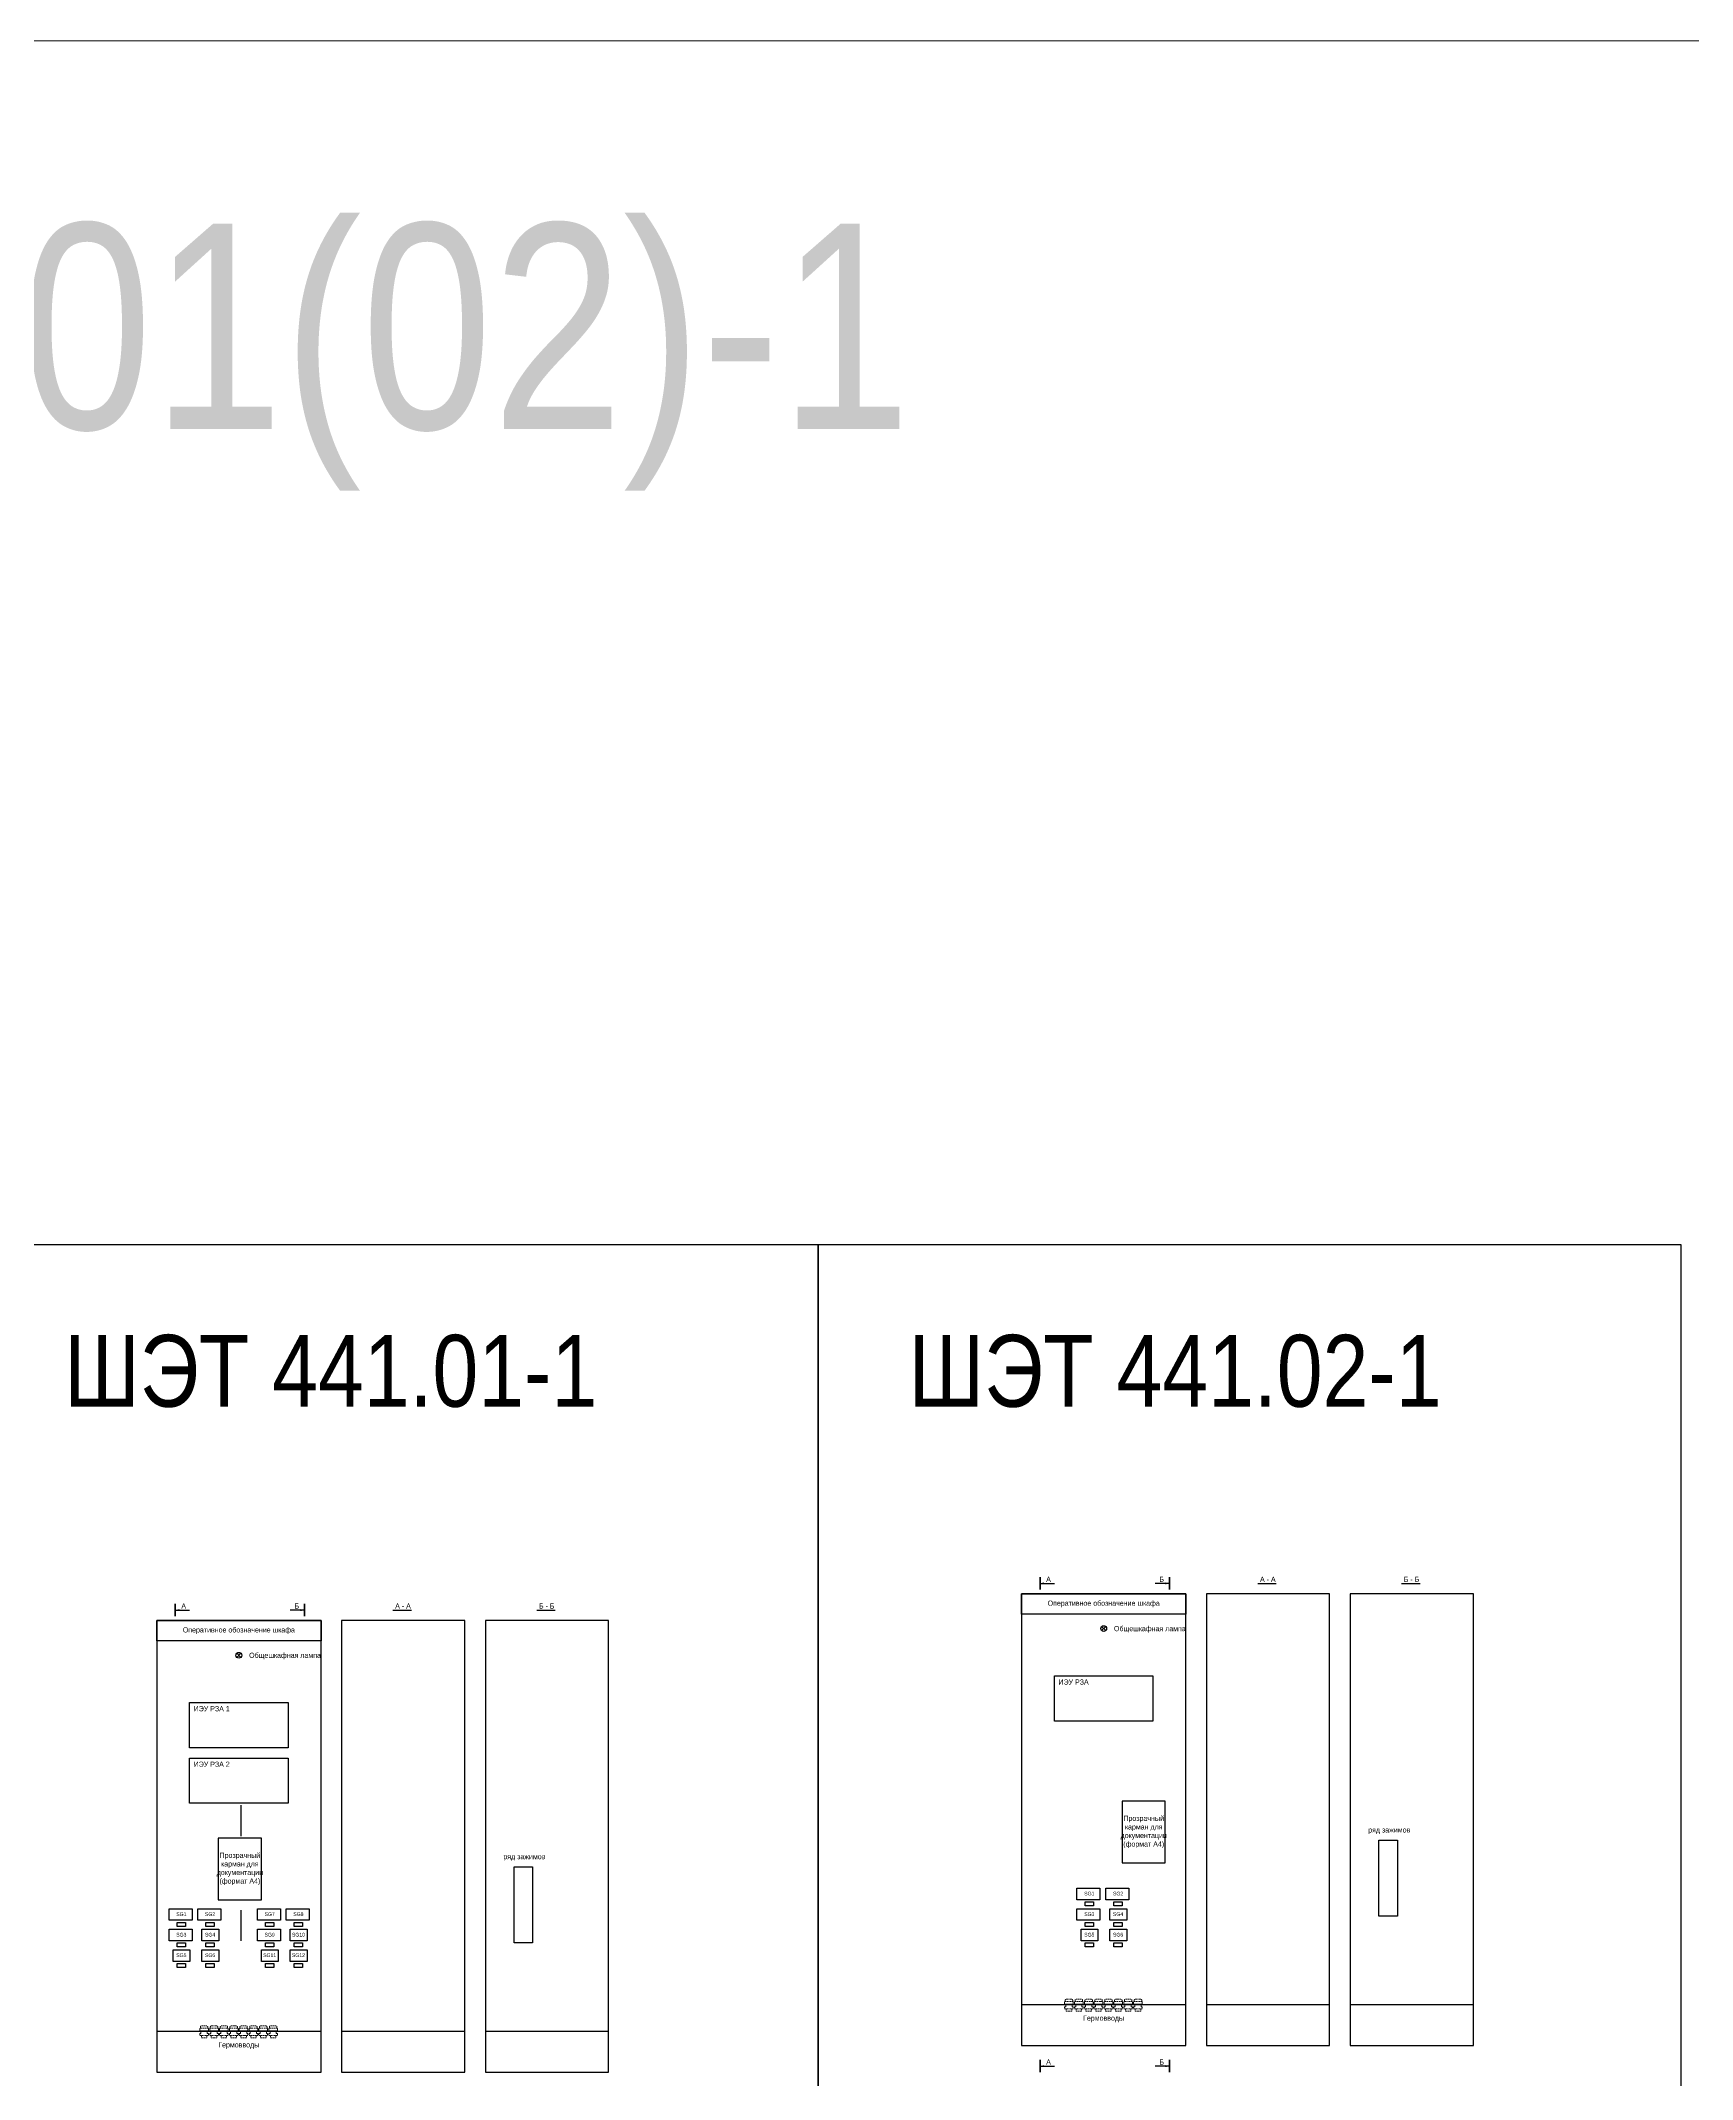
# Model space of a CAD drawing. Header units: millimetres. Extents: x 39198 to 51235, y 3901 to 12197.
# Drawn here: x 45217 to 46020, y 6000 to 6992 of the extents above; entities that cross this region are included whole.
import ezdxf
from ezdxf.enums import TextEntityAlignment as Align

# ---------------------------------------------------------------- set-up
doc = ezdxf.new("R2010")
doc.units = ezdxf.units.MM
doc.linetypes.add('HIDDEN', pattern=[9.525, 6.35, -3.175])
doc.linetypes.add('штриховая2', pattern=[9.525, 6.35, -3.175])
for name, color, linetype, lineweight in [('Основная', 7, 'Continuous', 30), ('Толстая', 7, 'Continuous', 53), ('Тонкая', 7, 'Continuous', 5)]:
    doc.layers.add(name, color=color, linetype=linetype, lineweight=lineweight)
doc.styles.add('Narrow', font='ARIALN.TTF')

msp = doc.modelspace()

# ---------------------------------------------------------------- linework, layer by layer
at = {"linetype": 'HIDDEN', "ltscale": 100}
for p, q in [((45314, 6133), (45314, 6118)), ((45314, 6082), (45314, 6067))]:
    msp.add_line(p, q, dxfattribs=at)
at = {"linetype": 'штриховая2', "lineweight": 13, "ltscale": 0.1}
for p, q in [((45714.99, 6037.25), (45714.99, 6036)), ((45714.99, 6036), (45714.99, 6037.25)), ((45714.99, 6034.94), (45714.99, 6033.89)), ((45714.99, 6034.94), (45715.56, 6034.94)), ((45714.99, 6033.89), (45717.1, 6033.89)), ((45715.28, 6037.92), (45715.28, 6037.44)), ((45715.28, 6037.44), (45717.1, 6037.44)), ((45715.56, 6034.94), (45715.56, 6036)), ((45715.76, 6033.89), (45715.76, 6032.83)), ((45715.85, 6038.59), (45717.1, 6038.59)), ((45718.35, 6038.59), (45717.1, 6038.59)), ((45718.92, 6037.44), (45717.1, 6037.44)), ((45719.21, 6033.89), (45717.1, 6033.89)), ((45718.44, 6033.89), (45718.44, 6032.83)), ((45718.64, 6034.94), (45718.64, 6036)), ((45719.21, 6034.94), (45718.64, 6034.94)), ((45718.92, 6037.92), (45718.92, 6037.44)), ((45719.21, 6037.25), (45719.21, 6036)), ((45719.21, 6036), (45719.21, 6037.25)), ((45719.21, 6034.94), (45719.21, 6033.89)), ((45719.79, 6034.94), (45719.79, 6033.89)), ((45719.79, 6034.94), (45720.36, 6034.94)), ((45719.79, 6033.89), (45721.9, 6033.89)), ((45720.08, 6037.92), (45720.08, 6037.44)), ((45720.08, 6037.44), (45721.9, 6037.44)), ((45720.36, 6034.94), (45720.36, 6036)), ((45720.56, 6033.89), (45720.56, 6032.83)), ((45720.65, 6038.59), (45721.9, 6038.59)), ((45723.15, 6038.59), (45721.9, 6038.59)), ((45723.72, 6037.44), (45721.9, 6037.44)), ((45724.01, 6033.89), (45721.9, 6033.89)), ((45723.24, 6033.89), (45723.24, 6032.83)), ((45723.44, 6034.94), (45723.44, 6036)), ((45724.01, 6034.94), (45723.44, 6034.94)), ((45723.72, 6037.92), (45723.72, 6037.44)), ((45724.01, 6037.25), (45724.01, 6036)), ((45724.01, 6036), (45724.01, 6037.25)), ((45724.01, 6034.94), (45724.01, 6033.89)), ((45724.59, 6037.25), (45724.59, 6036)), ((45724.59, 6036), (45724.59, 6037.25)), ((45724.59, 6034.94), (45724.59, 6033.89)), ((45724.59, 6034.94), (45725.16, 6034.94)), ((45724.59, 6033.89), (45726.7, 6033.89)), ((45724.88, 6037.92), (45724.88, 6037.44)), ((45724.88, 6037.44), (45726.7, 6037.44)), ((45725.16, 6034.94), (45725.16, 6036)), ((45725.36, 6033.89), (45725.36, 6032.83)), ((45725.45, 6038.59), (45726.7, 6038.59)), ((45727.95, 6038.59), (45726.7, 6038.59)), ((45728.52, 6037.44), (45726.7, 6037.44)), ((45728.81, 6033.89), (45726.7, 6033.89)), ((45728.04, 6033.89), (45728.04, 6032.83)), ((45728.24, 6034.94), (45728.24, 6036)), ((45728.81, 6034.94), (45728.24, 6034.94)), ((45728.52, 6037.92), (45728.52, 6037.44)), ((45728.81, 6037.25), (45728.81, 6036)), ((45728.81, 6036), (45728.81, 6037.25)), ((45728.81, 6034.94), (45728.81, 6033.89)), ((45729.39, 6037.25), (45729.39, 6036)), ((45729.39, 6036), (45729.39, 6037.25)), ((45729.39, 6034.94), (45729.39, 6033.89)), ((45729.39, 6034.94), (45729.96, 6034.94)), ((45729.39, 6033.89), (45731.5, 6033.89)), ((45729.68, 6037.92), (45729.68, 6037.44)), ((45729.68, 6037.44), (45731.5, 6037.44)), ((45729.96, 6034.94), (45729.96, 6036)), ((45730.16, 6033.89), (45730.16, 6032.83)), ((45730.25, 6038.59), (45731.5, 6038.59)), ((45732.75, 6038.59), (45731.5, 6038.59)), ((45733.32, 6037.44), (45731.5, 6037.44)), ((45733.61, 6033.89), (45731.5, 6033.89)), ((45732.84, 6033.89), (45732.84, 6032.83)), ((45733.04, 6034.94), (45733.04, 6036)), ((45733.61, 6034.94), (45733.04, 6034.94)), ((45733.32, 6037.92), (45733.32, 6037.44)), ((45733.61, 6037.25), (45733.61, 6036)), ((45733.61, 6036), (45733.61, 6037.25)), ((45733.61, 6034.94), (45733.61, 6033.89)), ((45734.19, 6037.25), (45734.19, 6036)), ((45734.19, 6036), (45734.19, 6037.25)), ((45734.19, 6037.25), (45734.19, 6036)), ((45734.19, 6036), (45734.19, 6037.25)), ((45734.19, 6034.94), (45734.19, 6033.89)), ((45734.19, 6034.94), (45734.76, 6034.94)), ((45734.19, 6034.94), (45734.19, 6033.89)), ((45734.19, 6033.89), (45736.3, 6033.89)), ((45734.48, 6037.92), (45734.48, 6037.44)), ((45734.48, 6037.44), (45736.3, 6037.44)), ((45734.76, 6034.94), (45734.76, 6036)), ((45734.96, 6033.89), (45734.96, 6032.83)), ((45735.05, 6038.59), (45736.3, 6038.59)), ((45737.55, 6038.59), (45736.3, 6038.59)), ((45738.12, 6037.44), (45736.3, 6037.44)), ((45738.41, 6033.89), (45736.3, 6033.89)), ((45737.64, 6033.89), (45737.64, 6032.83)), ((45737.84, 6034.94), (45737.84, 6036)), ((45738.41, 6034.94), (45737.84, 6034.94)), ((45738.12, 6037.92), (45738.12, 6037.44)), ((45738.41, 6037.25), (45738.41, 6036)), ((45738.41, 6036), (45738.41, 6037.25)), ((45738.41, 6034.94), (45738.41, 6033.89)), ((45738.99, 6037.25), (45738.99, 6036)), ((45738.99, 6036), (45738.99, 6037.25)), ((45738.99, 6034.94), (45738.99, 6033.89)), ((45738.99, 6034.94), (45739.56, 6034.94)), ((45738.99, 6033.89), (45741.1, 6033.89)), ((45739.28, 6037.92), (45739.28, 6037.44)), ((45739.28, 6037.44), (45741.1, 6037.44)), ((45739.56, 6034.94), (45739.56, 6036)), ((45739.76, 6033.89), (45739.76, 6032.83)), ((45739.85, 6038.59), (45741.1, 6038.59)), ((45742.35, 6038.59), (45741.1, 6038.59)), ((45742.92, 6037.44), (45741.1, 6037.44)), ((45743.21, 6033.89), (45741.1, 6033.89)), ((45742.44, 6033.89), (45742.44, 6032.83)), ((45742.64, 6034.94), (45742.64, 6036)), ((45743.21, 6034.94), (45742.64, 6034.94)), ((45742.92, 6037.92), (45742.92, 6037.44)), ((45743.21, 6037.25), (45743.21, 6036)), ((45743.21, 6036), (45743.21, 6037.25)), ((45743.21, 6034.94), (45743.21, 6033.89)), ((45743.79, 6037.25), (45743.79, 6036)), ((45743.79, 6036), (45743.79, 6037.25)), ((45743.79, 6034.94), (45743.79, 6033.89)), ((45743.79, 6034.94), (45744.36, 6034.94)), ((45743.79, 6033.89), (45745.9, 6033.89)), ((45744.08, 6037.92), (45744.08, 6037.44)), ((45744.08, 6037.44), (45745.9, 6037.44)), ((45744.36, 6034.94), (45744.36, 6036)), ((45744.56, 6033.89), (45744.56, 6032.83)), ((45744.65, 6038.59), (45745.9, 6038.59)), ((45747.15, 6038.59), (45745.9, 6038.59)), ((45747.72, 6037.44), (45745.9, 6037.44)), ((45748.01, 6033.89), (45745.9, 6033.89)), ((45747.24, 6033.89), (45747.24, 6032.83)), ((45747.44, 6034.94), (45747.44, 6036)), ((45748.01, 6034.94), (45747.44, 6034.94)), ((45747.72, 6037.92), (45747.72, 6037.44)), ((45748.01, 6037.25), (45748.01, 6036)), ((45748.01, 6036), (45748.01, 6037.25)), ((45748.01, 6034.94), (45748.01, 6033.89)), ((45748.59, 6037.25), (45748.59, 6036)), ((45748.59, 6036), (45748.59, 6037.25)), ((45748.59, 6034.94), (45748.59, 6033.89)), ((45748.59, 6034.94), (45749.16, 6034.94)), ((45748.59, 6033.89), (45750.7, 6033.89)), ((45748.88, 6037.92), (45748.88, 6037.44)), ((45748.88, 6037.44), (45750.7, 6037.44)), ((45749.16, 6034.94), (45749.16, 6036)), ((45749.36, 6033.89), (45749.36, 6032.83)), ((45749.45, 6038.59), (45750.7, 6038.59)), ((45751.95, 6038.59), (45750.7, 6038.59)), ((45752.52, 6037.44), (45750.7, 6037.44)), ((45752.81, 6033.89), (45750.7, 6033.89)), ((45752.04, 6033.89), (45752.04, 6032.83)), ((45752.24, 6034.94), (45752.24, 6036)), ((45752.81, 6034.94), (45752.24, 6034.94)), ((45752.52, 6037.92), (45752.52, 6037.44)), ((45752.81, 6037.25), (45752.81, 6036)), ((45752.81, 6036), (45752.81, 6037.25)), ((45752.81, 6034.94), (45752.81, 6033.89)), ((45293.99, 6024.25), (45293.99, 6023)), ((45293.99, 6023), (45293.99, 6024.25)), ((45294.28, 6024.92), (45294.28, 6024.44)), ((45294.28, 6024.44), (45296.1, 6024.44)), ((45294.85, 6025.59), (45296.1, 6025.59)), ((45297.35, 6025.59), (45296.1, 6025.59)), ((45297.92, 6024.44), (45296.1, 6024.44)), ((45297.92, 6024.92), (45297.92, 6024.44)), ((45298.21, 6024.25), (45298.21, 6023)), ((45298.21, 6023), (45298.21, 6024.25)), ((45299.08, 6024.92), (45299.08, 6024.44)), ((45299.08, 6024.44), (45300.9, 6024.44)), ((45299.65, 6025.59), (45300.9, 6025.59)), ((45302.15, 6025.59), (45300.9, 6025.59)), ((45302.72, 6024.44), (45300.9, 6024.44)), ((45302.72, 6024.92), (45302.72, 6024.44)), ((45303.01, 6024.25), (45303.01, 6023)), ((45303.01, 6023), (45303.01, 6024.25)), ((45303.59, 6024.25), (45303.59, 6023)), ((45303.59, 6023), (45303.59, 6024.25)), ((45303.88, 6024.92), (45303.88, 6024.44)), ((45303.88, 6024.44), (45305.7, 6024.44)), ((45304.45, 6025.59), (45305.7, 6025.59)), ((45306.95, 6025.59), (45305.7, 6025.59)), ((45307.52, 6024.44), (45305.7, 6024.44)), ((45307.52, 6024.92), (45307.52, 6024.44)), ((45307.81, 6024.25), (45307.81, 6023)), ((45307.81, 6023), (45307.81, 6024.25)), ((45308.39, 6024.25), (45308.39, 6023)), ((45308.39, 6023), (45308.39, 6024.25)), ((45308.68, 6024.92), (45308.68, 6024.44)), ((45308.68, 6024.44), (45310.5, 6024.44)), ((45309.25, 6025.59), (45310.5, 6025.59)), ((45311.75, 6025.59), (45310.5, 6025.59)), ((45312.32, 6024.44), (45310.5, 6024.44)), ((45312.32, 6024.92), (45312.32, 6024.44)), ((45312.61, 6024.25), (45312.61, 6023)), ((45312.61, 6023), (45312.61, 6024.25)), ((45313.19, 6024.25), (45313.19, 6023)), ((45313.19, 6023), (45313.19, 6024.25)), ((45313.19, 6024.25), (45313.19, 6023)), ((45313.19, 6023), (45313.19, 6024.25)), ((45313.48, 6024.92), (45313.48, 6024.44)), ((45313.48, 6024.44), (45315.3, 6024.44)), ((45314.05, 6025.59), (45315.3, 6025.59)), ((45316.55, 6025.59), (45315.3, 6025.59)), ((45317.12, 6024.44), (45315.3, 6024.44)), ((45317.12, 6024.92), (45317.12, 6024.44)), ((45317.41, 6024.25), (45317.41, 6023)), ((45317.41, 6023), (45317.41, 6024.25)), ((45317.99, 6024.25), (45317.99, 6023)), ((45317.99, 6023), (45317.99, 6024.25)), ((45318.28, 6024.92), (45318.28, 6024.44)), ((45318.28, 6024.44), (45320.1, 6024.44)), ((45318.85, 6025.59), (45320.1, 6025.59)), ((45321.35, 6025.59), (45320.1, 6025.59)), ((45321.92, 6024.44), (45320.1, 6024.44)), ((45321.92, 6024.92), (45321.92, 6024.44)), ((45322.21, 6024.25), (45322.21, 6023)), ((45322.21, 6023), (45322.21, 6024.25)), ((45322.79, 6024.25), (45322.79, 6023)), ((45322.79, 6023), (45322.79, 6024.25)), ((45323.08, 6024.92), (45323.08, 6024.44)), ((45323.08, 6024.44), (45324.9, 6024.44)), ((45323.65, 6025.59), (45324.9, 6025.59)), ((45326.15, 6025.59), (45324.9, 6025.59)), ((45326.72, 6024.44), (45324.9, 6024.44)), ((45326.72, 6024.92), (45326.72, 6024.44)), ((45327.01, 6024.25), (45327.01, 6023)), ((45327.01, 6023), (45327.01, 6024.25)), ((45327.59, 6024.25), (45327.59, 6023)), ((45327.59, 6023), (45327.59, 6024.25)), ((45327.88, 6024.92), (45327.88, 6024.44)), ((45327.88, 6024.44), (45329.7, 6024.44)), ((45328.45, 6025.59), (45329.7, 6025.59)), ((45330.95, 6025.59), (45329.7, 6025.59)), ((45331.52, 6024.44), (45329.7, 6024.44)), ((45331.52, 6024.92), (45331.52, 6024.44)), ((45331.81, 6024.25), (45331.81, 6023)), ((45331.81, 6023), (45331.81, 6024.25)), ((45715.76, 6032.83), (45717.1, 6032.83)), ((45718.44, 6032.83), (45717.1, 6032.83)), ((45720.56, 6032.83), (45721.9, 6032.83)), ((45723.24, 6032.83), (45721.9, 6032.83)), ((45725.36, 6032.83), (45726.7, 6032.83)), ((45728.04, 6032.83), (45726.7, 6032.83)), ((45730.16, 6032.83), (45731.5, 6032.83)), ((45732.84, 6032.83), (45731.5, 6032.83)), ((45734.96, 6032.83), (45736.3, 6032.83)), ((45737.64, 6032.83), (45736.3, 6032.83)), ((45739.76, 6032.83), (45741.1, 6032.83)), ((45742.44, 6032.83), (45741.1, 6032.83)), ((45744.56, 6032.83), (45745.9, 6032.83)), ((45747.24, 6032.83), (45745.9, 6032.83)), ((45749.36, 6032.83), (45750.7, 6032.83)), ((45752.04, 6032.83), (45750.7, 6032.83)), ((45293.99, 6021.94), (45293.99, 6020.89)), ((45293.99, 6021.94), (45294.56, 6021.94)), ((45293.99, 6020.89), (45296.1, 6020.89)), ((45294.56, 6021.94), (45294.56, 6023)), ((45294.76, 6020.89), (45294.76, 6019.83)), ((45294.76, 6019.83), (45296.1, 6019.83)), ((45298.21, 6020.89), (45296.1, 6020.89)), ((45297.44, 6019.83), (45296.1, 6019.83)), ((45297.44, 6020.89), (45297.44, 6019.83)), ((45297.64, 6021.94), (45297.64, 6023)), ((45298.21, 6021.94), (45297.64, 6021.94)), ((45298.21, 6021.94), (45298.21, 6020.89)), ((45298.79, 6021.94), (45298.79, 6020.89)), ((45298.79, 6021.94), (45299.36, 6021.94)), ((45298.79, 6020.89), (45300.9, 6020.89)), ((45299.36, 6021.94), (45299.36, 6023)), ((45299.56, 6020.89), (45299.56, 6019.83)), ((45299.56, 6019.83), (45300.9, 6019.83)), ((45303.01, 6020.89), (45300.9, 6020.89)), ((45302.24, 6019.83), (45300.9, 6019.83)), ((45302.24, 6020.89), (45302.24, 6019.83)), ((45302.44, 6021.94), (45302.44, 6023)), ((45303.01, 6021.94), (45302.44, 6021.94)), ((45303.01, 6021.94), (45303.01, 6020.89)), ((45303.59, 6021.94), (45303.59, 6020.89)), ((45303.59, 6021.94), (45304.16, 6021.94)), ((45303.59, 6020.89), (45305.7, 6020.89)), ((45304.16, 6021.94), (45304.16, 6023)), ((45304.36, 6020.89), (45304.36, 6019.83)), ((45304.36, 6019.83), (45305.7, 6019.83)), ((45307.81, 6020.89), (45305.7, 6020.89)), ((45307.04, 6019.83), (45305.7, 6019.83)), ((45307.04, 6020.89), (45307.04, 6019.83)), ((45307.24, 6021.94), (45307.24, 6023)), ((45307.81, 6021.94), (45307.24, 6021.94)), ((45307.81, 6021.94), (45307.81, 6020.89)), ((45308.39, 6021.94), (45308.39, 6020.89)), ((45308.39, 6021.94), (45308.96, 6021.94)), ((45308.39, 6020.89), (45310.5, 6020.89)), ((45308.96, 6021.94), (45308.96, 6023)), ((45309.16, 6020.89), (45309.16, 6019.83)), ((45309.16, 6019.83), (45310.5, 6019.83)), ((45312.61, 6020.89), (45310.5, 6020.89)), ((45311.84, 6019.83), (45310.5, 6019.83)), ((45311.84, 6020.89), (45311.84, 6019.83)), ((45312.04, 6021.94), (45312.04, 6023)), ((45312.61, 6021.94), (45312.04, 6021.94)), ((45312.61, 6021.94), (45312.61, 6020.89)), ((45313.19, 6021.94), (45313.19, 6020.89)), ((45313.19, 6021.94), (45313.76, 6021.94)), ((45313.19, 6021.94), (45313.19, 6020.89)), ((45313.19, 6020.89), (45315.3, 6020.89)), ((45313.76, 6021.94), (45313.76, 6023)), ((45313.96, 6020.89), (45313.96, 6019.83)), ((45313.96, 6019.83), (45315.3, 6019.83)), ((45317.41, 6020.89), (45315.3, 6020.89)), ((45316.64, 6019.83), (45315.3, 6019.83)), ((45316.64, 6020.89), (45316.64, 6019.83)), ((45316.84, 6021.94), (45316.84, 6023)), ((45317.41, 6021.94), (45316.84, 6021.94)), ((45317.41, 6021.94), (45317.41, 6020.89)), ((45317.99, 6021.94), (45317.99, 6020.89)), ((45317.99, 6021.94), (45318.56, 6021.94)), ((45317.99, 6020.89), (45320.1, 6020.89)), ((45318.56, 6021.94), (45318.56, 6023)), ((45318.76, 6020.89), (45318.76, 6019.83)), ((45318.76, 6019.83), (45320.1, 6019.83)), ((45322.21, 6020.89), (45320.1, 6020.89)), ((45321.44, 6019.83), (45320.1, 6019.83)), ((45321.44, 6020.89), (45321.44, 6019.83)), ((45321.64, 6021.94), (45321.64, 6023)), ((45322.21, 6021.94), (45321.64, 6021.94)), ((45322.21, 6021.94), (45322.21, 6020.89)), ((45322.79, 6021.94), (45322.79, 6020.89)), ((45322.79, 6021.94), (45323.36, 6021.94)), ((45322.79, 6020.89), (45324.9, 6020.89)), ((45323.36, 6021.94), (45323.36, 6023)), ((45323.56, 6020.89), (45323.56, 6019.83)), ((45323.56, 6019.83), (45324.9, 6019.83)), ((45327.01, 6020.89), (45324.9, 6020.89)), ((45326.24, 6019.83), (45324.9, 6019.83)), ((45326.24, 6020.89), (45326.24, 6019.83)), ((45326.44, 6021.94), (45326.44, 6023)), ((45327.01, 6021.94), (45326.44, 6021.94)), ((45327.01, 6021.94), (45327.01, 6020.89)), ((45327.59, 6021.94), (45327.59, 6020.89)), ((45327.59, 6021.94), (45328.16, 6021.94)), ((45327.59, 6020.89), (45329.7, 6020.89)), ((45328.16, 6021.94), (45328.16, 6023)), ((45328.36, 6020.89), (45328.36, 6019.83)), ((45328.36, 6019.83), (45329.7, 6019.83)), ((45331.81, 6020.89), (45329.7, 6020.89)), ((45331.04, 6019.83), (45329.7, 6019.83)), ((45331.04, 6020.89), (45331.04, 6019.83)), ((45331.24, 6021.94), (45331.24, 6023)), ((45331.81, 6021.94), (45331.24, 6021.94)), ((45331.81, 6021.94), (45331.81, 6020.89))]:
    msp.add_line(p, q, dxfattribs=at)
at = {"color": 4}
for points in [[(45595, 6406), (45595, 5812), (45175, 5812), (45175, 6406)], [(46015, 6406), (46015, 5812), (45595, 5812), (45595, 6406)]]:
    msp.add_lwpolyline(points, close=True, dxfattribs=at)
at = {"linetype": 'штриховая2', "lineweight": 13, "ltscale": 0.1}
for points in [[(45714.99, 6037.25), (45715.02, 6037.3), (45715.09, 6037.36), (45715.14, 6037.4), (45715.19, 6037.42), (45715.25, 6037.43), (45715.28, 6037.44)], [(45715.28, 6037.92), (45715.29, 6038.1), (45715.32, 6038.23), (45715.38, 6038.36), (45715.47, 6038.47), (45715.58, 6038.54), (45715.72, 6038.59), (45715.95, 6038.59)], [(45718.92, 6037.92), (45718.91, 6038.1), (45718.88, 6038.23), (45718.82, 6038.36), (45718.74, 6038.47), (45718.63, 6038.54), (45718.48, 6038.59), (45718.25, 6038.59)], [(45719.21, 6037.25), (45719.18, 6037.3), (45719.11, 6037.36), (45719.06, 6037.4), (45719.01, 6037.42), (45718.95, 6037.43), (45718.92, 6037.44)], [(45719.79, 6037.25), (45719.82, 6037.3), (45719.89, 6037.36), (45719.94, 6037.4), (45719.99, 6037.42), (45720.05, 6037.43), (45720.08, 6037.44)], [(45720.08, 6037.92), (45720.09, 6038.1), (45720.12, 6038.23), (45720.18, 6038.36), (45720.27, 6038.47), (45720.38, 6038.54), (45720.52, 6038.59), (45720.75, 6038.59)], [(45723.72, 6037.92), (45723.71, 6038.1), (45723.68, 6038.23), (45723.62, 6038.36), (45723.54, 6038.47), (45723.43, 6038.54), (45723.28, 6038.59), (45723.05, 6038.59)], [(45724.01, 6037.25), (45723.98, 6037.3), (45723.91, 6037.36), (45723.86, 6037.4), (45723.81, 6037.42), (45723.75, 6037.43), (45723.72, 6037.44)], [(45724.59, 6037.25), (45724.62, 6037.3), (45724.69, 6037.36), (45724.74, 6037.4), (45724.79, 6037.42), (45724.85, 6037.43), (45724.88, 6037.44)], [(45724.88, 6037.92), (45724.89, 6038.1), (45724.92, 6038.23), (45724.98, 6038.36), (45725.07, 6038.47), (45725.18, 6038.54), (45725.32, 6038.59), (45725.55, 6038.59)], [(45728.52, 6037.92), (45728.51, 6038.1), (45728.48, 6038.23), (45728.42, 6038.36), (45728.34, 6038.47), (45728.23, 6038.54), (45728.08, 6038.59), (45727.85, 6038.59)], [(45728.81, 6037.25), (45728.78, 6037.3), (45728.71, 6037.36), (45728.66, 6037.4), (45728.61, 6037.42), (45728.55, 6037.43), (45728.52, 6037.44)], [(45729.39, 6037.25), (45729.42, 6037.3), (45729.49, 6037.36), (45729.54, 6037.4), (45729.59, 6037.42), (45729.65, 6037.43), (45729.68, 6037.44)], [(45729.68, 6037.92), (45729.69, 6038.1), (45729.72, 6038.23), (45729.78, 6038.36), (45729.87, 6038.47), (45729.98, 6038.54), (45730.12, 6038.59), (45730.35, 6038.59)], [(45733.32, 6037.92), (45733.31, 6038.1), (45733.28, 6038.23), (45733.22, 6038.36), (45733.14, 6038.47), (45733.03, 6038.54), (45732.88, 6038.59), (45732.65, 6038.59)], [(45733.61, 6037.25), (45733.58, 6037.3), (45733.51, 6037.36), (45733.46, 6037.4), (45733.41, 6037.42), (45733.35, 6037.43), (45733.32, 6037.44)], [(45734.19, 6037.25), (45734.22, 6037.3), (45734.29, 6037.36), (45734.34, 6037.4), (45734.39, 6037.42), (45734.45, 6037.43), (45734.48, 6037.44)], [(45734.48, 6037.92), (45734.49, 6038.1), (45734.52, 6038.23), (45734.58, 6038.36), (45734.67, 6038.47), (45734.78, 6038.54), (45734.92, 6038.59), (45735.15, 6038.59)], [(45738.12, 6037.92), (45738.11, 6038.1), (45738.08, 6038.23), (45738.02, 6038.36), (45737.94, 6038.47), (45737.83, 6038.54), (45737.68, 6038.59), (45737.45, 6038.59)], [(45738.41, 6037.25), (45738.38, 6037.3), (45738.31, 6037.36), (45738.26, 6037.4), (45738.21, 6037.42), (45738.15, 6037.43), (45738.12, 6037.44)], [(45738.99, 6037.25), (45739.02, 6037.3), (45739.09, 6037.36), (45739.14, 6037.4), (45739.19, 6037.42), (45739.25, 6037.43), (45739.28, 6037.44)], [(45739.28, 6037.92), (45739.29, 6038.1), (45739.32, 6038.23), (45739.38, 6038.36), (45739.47, 6038.47), (45739.58, 6038.54), (45739.72, 6038.59), (45739.95, 6038.59)], [(45742.92, 6037.92), (45742.91, 6038.1), (45742.88, 6038.23), (45742.82, 6038.36), (45742.74, 6038.47), (45742.63, 6038.54), (45742.48, 6038.59), (45742.25, 6038.59)], [(45743.21, 6037.25), (45743.18, 6037.3), (45743.11, 6037.36), (45743.06, 6037.4), (45743.01, 6037.42), (45742.95, 6037.43), (45742.92, 6037.44)], [(45743.79, 6037.25), (45743.82, 6037.3), (45743.89, 6037.36), (45743.94, 6037.4), (45743.99, 6037.42), (45744.05, 6037.43), (45744.08, 6037.44)], [(45744.08, 6037.92), (45744.09, 6038.1), (45744.12, 6038.23), (45744.18, 6038.36), (45744.27, 6038.47), (45744.38, 6038.54), (45744.52, 6038.59), (45744.75, 6038.59)], [(45747.72, 6037.92), (45747.71, 6038.1), (45747.68, 6038.23), (45747.62, 6038.36), (45747.54, 6038.47), (45747.43, 6038.54), (45747.28, 6038.59), (45747.05, 6038.59)], [(45748.01, 6037.25), (45747.98, 6037.3), (45747.91, 6037.36), (45747.86, 6037.4), (45747.81, 6037.42), (45747.75, 6037.43), (45747.72, 6037.44)], [(45748.59, 6037.25), (45748.62, 6037.3), (45748.69, 6037.36), (45748.74, 6037.4), (45748.79, 6037.42), (45748.85, 6037.43), (45748.88, 6037.44)], [(45748.88, 6037.92), (45748.89, 6038.1), (45748.92, 6038.23), (45748.98, 6038.36), (45749.07, 6038.47), (45749.18, 6038.54), (45749.32, 6038.59), (45749.55, 6038.59)], [(45752.52, 6037.92), (45752.51, 6038.1), (45752.48, 6038.23), (45752.42, 6038.36), (45752.34, 6038.47), (45752.23, 6038.54), (45752.08, 6038.59), (45751.85, 6038.59)], [(45752.81, 6037.25), (45752.78, 6037.3), (45752.71, 6037.36), (45752.66, 6037.4), (45752.61, 6037.42), (45752.55, 6037.43), (45752.52, 6037.44)], [(45293.99, 6024.25), (45294.02, 6024.3), (45294.09, 6024.36), (45294.14, 6024.4), (45294.19, 6024.42), (45294.25, 6024.43), (45294.28, 6024.44)], [(45294.28, 6024.92), (45294.29, 6025.1), (45294.32, 6025.23), (45294.38, 6025.36), (45294.47, 6025.47), (45294.58, 6025.54), (45294.72, 6025.59), (45294.95, 6025.59)], [(45297.92, 6024.92), (45297.91, 6025.1), (45297.88, 6025.23), (45297.82, 6025.36), (45297.74, 6025.47), (45297.63, 6025.54), (45297.48, 6025.59), (45297.25, 6025.59)], [(45298.21, 6024.25), (45298.18, 6024.3), (45298.11, 6024.36), (45298.06, 6024.4), (45298.01, 6024.42), (45297.95, 6024.43), (45297.92, 6024.44)], [(45298.79, 6024.25), (45298.82, 6024.3), (45298.89, 6024.36), (45298.94, 6024.4), (45298.99, 6024.42), (45299.05, 6024.43), (45299.08, 6024.44)], [(45299.08, 6024.92), (45299.09, 6025.1), (45299.12, 6025.23), (45299.18, 6025.36), (45299.27, 6025.47), (45299.38, 6025.54), (45299.52, 6025.59), (45299.75, 6025.59)], [(45302.72, 6024.92), (45302.71, 6025.1), (45302.68, 6025.23), (45302.62, 6025.36), (45302.54, 6025.47), (45302.43, 6025.54), (45302.28, 6025.59), (45302.05, 6025.59)], [(45303.01, 6024.25), (45302.98, 6024.3), (45302.91, 6024.36), (45302.86, 6024.4), (45302.81, 6024.42), (45302.75, 6024.43), (45302.72, 6024.44)], [(45303.59, 6024.25), (45303.62, 6024.3), (45303.69, 6024.36), (45303.74, 6024.4), (45303.79, 6024.42), (45303.85, 6024.43), (45303.88, 6024.44)], [(45303.88, 6024.92), (45303.89, 6025.1), (45303.92, 6025.23), (45303.98, 6025.36), (45304.07, 6025.47), (45304.18, 6025.54), (45304.32, 6025.59), (45304.55, 6025.59)], [(45307.52, 6024.92), (45307.51, 6025.1), (45307.48, 6025.23), (45307.42, 6025.36), (45307.34, 6025.47), (45307.23, 6025.54), (45307.08, 6025.59), (45306.85, 6025.59)], [(45307.81, 6024.25), (45307.78, 6024.3), (45307.71, 6024.36), (45307.66, 6024.4), (45307.61, 6024.42), (45307.55, 6024.43), (45307.52, 6024.44)], [(45308.39, 6024.25), (45308.42, 6024.3), (45308.49, 6024.36), (45308.54, 6024.4), (45308.59, 6024.42), (45308.65, 6024.43), (45308.68, 6024.44)], [(45308.68, 6024.92), (45308.69, 6025.1), (45308.72, 6025.23), (45308.78, 6025.36), (45308.87, 6025.47), (45308.98, 6025.54), (45309.12, 6025.59), (45309.35, 6025.59)], [(45312.32, 6024.92), (45312.31, 6025.1), (45312.28, 6025.23), (45312.22, 6025.36), (45312.14, 6025.47), (45312.03, 6025.54), (45311.88, 6025.59), (45311.65, 6025.59)], [(45312.61, 6024.25), (45312.58, 6024.3), (45312.51, 6024.36), (45312.46, 6024.4), (45312.41, 6024.42), (45312.35, 6024.43), (45312.32, 6024.44)], [(45313.19, 6024.25), (45313.22, 6024.3), (45313.29, 6024.36), (45313.34, 6024.4), (45313.39, 6024.42), (45313.45, 6024.43), (45313.48, 6024.44)], [(45313.48, 6024.92), (45313.49, 6025.1), (45313.52, 6025.23), (45313.58, 6025.36), (45313.67, 6025.47), (45313.78, 6025.54), (45313.92, 6025.59), (45314.15, 6025.59)], [(45317.12, 6024.92), (45317.11, 6025.1), (45317.08, 6025.23), (45317.02, 6025.36), (45316.94, 6025.47), (45316.83, 6025.54), (45316.68, 6025.59), (45316.45, 6025.59)], [(45317.41, 6024.25), (45317.38, 6024.3), (45317.31, 6024.36), (45317.26, 6024.4), (45317.21, 6024.42), (45317.15, 6024.43), (45317.12, 6024.44)], [(45317.99, 6024.25), (45318.02, 6024.3), (45318.09, 6024.36), (45318.14, 6024.4), (45318.19, 6024.42), (45318.25, 6024.43), (45318.28, 6024.44)], [(45318.28, 6024.92), (45318.29, 6025.1), (45318.32, 6025.23), (45318.38, 6025.36), (45318.47, 6025.47), (45318.58, 6025.54), (45318.72, 6025.59), (45318.95, 6025.59)], [(45321.92, 6024.92), (45321.91, 6025.1), (45321.88, 6025.23), (45321.82, 6025.36), (45321.74, 6025.47), (45321.63, 6025.54), (45321.48, 6025.59), (45321.25, 6025.59)], [(45322.21, 6024.25), (45322.18, 6024.3), (45322.11, 6024.36), (45322.06, 6024.4), (45322.01, 6024.42), (45321.95, 6024.43), (45321.92, 6024.44)], [(45322.79, 6024.25), (45322.82, 6024.3), (45322.89, 6024.36), (45322.94, 6024.4), (45322.99, 6024.42), (45323.05, 6024.43), (45323.08, 6024.44)], [(45323.08, 6024.92), (45323.09, 6025.1), (45323.12, 6025.23), (45323.18, 6025.36), (45323.27, 6025.47), (45323.38, 6025.54), (45323.52, 6025.59), (45323.75, 6025.59)], [(45326.72, 6024.92), (45326.71, 6025.1), (45326.68, 6025.23), (45326.62, 6025.36), (45326.54, 6025.47), (45326.43, 6025.54), (45326.28, 6025.59), (45326.05, 6025.59)], [(45327.01, 6024.25), (45326.98, 6024.3), (45326.91, 6024.36), (45326.86, 6024.4), (45326.81, 6024.42), (45326.75, 6024.43), (45326.72, 6024.44)], [(45327.59, 6024.25), (45327.62, 6024.3), (45327.69, 6024.36), (45327.74, 6024.4), (45327.79, 6024.42), (45327.85, 6024.43), (45327.88, 6024.44)], [(45327.88, 6024.92), (45327.89, 6025.1), (45327.92, 6025.23), (45327.98, 6025.36), (45328.07, 6025.47), (45328.18, 6025.54), (45328.32, 6025.59), (45328.55, 6025.59)], [(45331.52, 6024.92), (45331.51, 6025.1), (45331.48, 6025.23), (45331.42, 6025.36), (45331.34, 6025.47), (45331.23, 6025.54), (45331.08, 6025.59), (45330.85, 6025.59)], [(45331.81, 6024.25), (45331.78, 6024.3), (45331.71, 6024.36), (45331.66, 6024.4), (45331.61, 6024.42), (45331.55, 6024.43), (45331.52, 6024.44)]]:
    msp.add_spline(points, degree=3, dxfattribs=at)
at = {"layer": 'Основная', "ltscale": 100}
for p, q in [((45694, 6036), (45774, 6036)), ((45273, 6023), (45353, 6023))]:
    msp.add_line(p, q, dxfattribs=at)
at = {"layer": 'Основная', "linetype": 'штриховая2', "lineweight": 13, "ltscale": 1000}
for p, q in [((45714.99, 6036.19), (45717.1, 6036.19)), ((45714.99, 6036), (45717.1, 6036)), ((45715.56, 6036), (45714.99, 6036)), ((45719.21, 6036.19), (45717.1, 6036.19)), ((45719.21, 6036), (45717.1, 6036)), ((45718.64, 6036), (45719.21, 6036)), ((45719.79, 6037.25), (45719.79, 6036)), ((45719.79, 6036), (45719.79, 6037.25)), ((45719.79, 6036.19), (45721.9, 6036.19)), ((45719.79, 6036), (45721.9, 6036)), ((45720.36, 6036), (45719.79, 6036)), ((45724.01, 6036.19), (45721.9, 6036.19)), ((45724.01, 6036), (45721.9, 6036)), ((45723.44, 6036), (45724.01, 6036)), ((45724.59, 6036.19), (45726.7, 6036.19)), ((45724.59, 6036), (45726.7, 6036)), ((45725.16, 6036), (45724.59, 6036)), ((45728.81, 6036.19), (45726.7, 6036.19)), ((45728.81, 6036), (45726.7, 6036)), ((45728.24, 6036), (45728.81, 6036)), ((45729.39, 6036.19), (45731.5, 6036.19)), ((45729.39, 6036), (45731.5, 6036)), ((45729.96, 6036), (45729.39, 6036)), ((45733.61, 6036.19), (45731.5, 6036.19)), ((45733.61, 6036), (45731.5, 6036)), ((45733.04, 6036), (45733.61, 6036)), ((45734.19, 6036.19), (45736.3, 6036.19)), ((45734.19, 6036), (45736.3, 6036)), ((45734.76, 6036), (45734.19, 6036)), ((45738.41, 6036.19), (45736.3, 6036.19)), ((45738.41, 6036), (45736.3, 6036)), ((45737.84, 6036), (45738.41, 6036)), ((45738.99, 6036.19), (45741.1, 6036.19)), ((45738.99, 6036), (45741.1, 6036)), ((45739.56, 6036), (45738.99, 6036)), ((45743.21, 6036.19), (45741.1, 6036.19)), ((45743.21, 6036), (45741.1, 6036)), ((45742.64, 6036), (45743.21, 6036)), ((45743.79, 6036.19), (45745.9, 6036.19)), ((45743.79, 6036), (45745.9, 6036)), ((45744.36, 6036), (45743.79, 6036)), ((45748.01, 6036.19), (45745.9, 6036.19)), ((45748.01, 6036), (45745.9, 6036)), ((45747.44, 6036), (45748.01, 6036)), ((45748.59, 6036.19), (45750.7, 6036.19)), ((45748.59, 6036), (45750.7, 6036)), ((45749.16, 6036), (45748.59, 6036)), ((45752.81, 6036.19), (45750.7, 6036.19)), ((45752.81, 6036), (45750.7, 6036)), ((45752.24, 6036), (45752.81, 6036)), ((45298.79, 6024.25), (45298.79, 6023)), ((45298.79, 6023), (45298.79, 6024.25)), ((45293.99, 6023.19), (45296.1, 6023.19)), ((45293.99, 6023), (45296.1, 6023)), ((45294.56, 6023), (45293.99, 6023)), ((45298.21, 6023.19), (45296.1, 6023.19)), ((45298.21, 6023), (45296.1, 6023)), ((45297.64, 6023), (45298.21, 6023)), ((45298.79, 6023.19), (45300.9, 6023.19)), ((45298.79, 6023), (45300.9, 6023)), ((45299.36, 6023), (45298.79, 6023)), ((45303.01, 6023.19), (45300.9, 6023.19)), ((45303.01, 6023), (45300.9, 6023)), ((45302.44, 6023), (45303.01, 6023)), ((45303.59, 6023.19), (45305.7, 6023.19)), ((45303.59, 6023), (45305.7, 6023)), ((45304.16, 6023), (45303.59, 6023)), ((45307.81, 6023.19), (45305.7, 6023.19)), ((45307.81, 6023), (45305.7, 6023)), ((45307.24, 6023), (45307.81, 6023)), ((45308.39, 6023.19), (45310.5, 6023.19)), ((45308.39, 6023), (45310.5, 6023)), ((45308.96, 6023), (45308.39, 6023)), ((45312.61, 6023.19), (45310.5, 6023.19)), ((45312.61, 6023), (45310.5, 6023)), ((45312.04, 6023), (45312.61, 6023)), ((45313.19, 6023.19), (45315.3, 6023.19)), ((45313.19, 6023), (45315.3, 6023)), ((45313.76, 6023), (45313.19, 6023)), ((45317.41, 6023.19), (45315.3, 6023.19)), ((45317.41, 6023), (45315.3, 6023)), ((45316.84, 6023), (45317.41, 6023)), ((45317.99, 6023.19), (45320.1, 6023.19)), ((45317.99, 6023), (45320.1, 6023)), ((45318.56, 6023), (45317.99, 6023)), ((45322.21, 6023.19), (45320.1, 6023.19)), ((45322.21, 6023), (45320.1, 6023)), ((45321.64, 6023), (45322.21, 6023)), ((45322.79, 6023.19), (45324.9, 6023.19)), ((45322.79, 6023), (45324.9, 6023)), ((45323.36, 6023), (45322.79, 6023)), ((45327.01, 6023.19), (45324.9, 6023.19)), ((45327.01, 6023), (45324.9, 6023)), ((45326.44, 6023), (45327.01, 6023)), ((45327.59, 6023.19), (45329.7, 6023.19)), ((45327.59, 6023), (45329.7, 6023)), ((45328.16, 6023), (45327.59, 6023)), ((45331.81, 6023.19), (45329.7, 6023.19)), ((45331.81, 6023), (45329.7, 6023)), ((45331.24, 6023), (45331.81, 6023))]:
    msp.add_line(p, q, dxfattribs=at)
at = {"layer": 'Основная'}
for points in [[(45694, 6016), (45774, 6016), (45774, 6236), (45694, 6236)], [(45844, 6236), (45784, 6236), (45784, 6016), (45844, 6016)], [(45914, 6236), (45854, 6236), (45854, 6016), (45914, 6016)], [(45273, 6003), (45353, 6003), (45353, 6223), (45273, 6223)], [(45423, 6223), (45363, 6223), (45363, 6003), (45423, 6003)], [(45493, 6223), (45433, 6223), (45433, 6003), (45493, 6003)], [(45710, 6196), (45758, 6196), (45758, 6174), (45710, 6174)], [(45289, 6183), (45337, 6183), (45337, 6161), (45289, 6161)], [(45289, 6156), (45337, 6156), (45337, 6134), (45289, 6134)], [(45743, 6105), (45764, 6105), (45764, 6135), (45743, 6135)], [(45303, 6087), (45324, 6087), (45324, 6117), (45303, 6117)], [(45868, 6116), (45877, 6116), (45877, 6079), (45868, 6079)], [(45447, 6103), (45456, 6103), (45456, 6066), (45447, 6066)], [(45725, 6086), (45729, 6086), (45729, 6084), (45725, 6084)], [(45739, 6086), (45743, 6086), (45743, 6084), (45739, 6084)], [(45283, 6076), (45287, 6076), (45287, 6074), (45283, 6074)], [(45297, 6076), (45301, 6076), (45301, 6074), (45297, 6074)], [(45326, 6076), (45330, 6076), (45330, 6074), (45326, 6074)], [(45340, 6076), (45344, 6076), (45344, 6074), (45340, 6074)], [(45725, 6076), (45729, 6076), (45729, 6074), (45725, 6074)], [(45739, 6076), (45743, 6076), (45743, 6074), (45739, 6074)], [(45283, 6066), (45287, 6066), (45287, 6064), (45283, 6064)], [(45297, 6066), (45301, 6066), (45301, 6064), (45297, 6064)], [(45326, 6066), (45330, 6066), (45330, 6064), (45326, 6064)], [(45340, 6066), (45344, 6066), (45344, 6064), (45340, 6064)], [(45725, 6066), (45729, 6066), (45729, 6064), (45725, 6064)], [(45739, 6066), (45743, 6066), (45743, 6064), (45739, 6064)], [(45283, 6056), (45287, 6056), (45287, 6054), (45283, 6054)], [(45297, 6056), (45301, 6056), (45301, 6054), (45297, 6054)], [(45326, 6056), (45330, 6056), (45330, 6054), (45326, 6054)], [(45340, 6056), (45344, 6056), (45344, 6054), (45340, 6054)]]:
    msp.add_lwpolyline(points, close=True, dxfattribs=at)
at = {"layer": 'Основная', "ltscale": 100}
for points in [[(45694, 6236), (45774, 6236), (45774, 6226), (45694, 6226)], [(45273, 6223), (45353, 6223), (45353, 6213), (45273, 6213)]]:
    msp.add_lwpolyline(points, close=True, dxfattribs=at)
for points in [[(45703, 6241, 0, 1, 0), (45705, 6241, 0, 0, 0)], [(45766, 6241, 0, 1, 0), (45764, 6241, 0, 0, 0)], [(45282, 6228, 0, 1, 0), (45284, 6228, 0, 0, 0)], [(45345, 6228, 0, 1, 0), (45343, 6228, 0, 0, 0)], [(45703, 6006, 0, 1, 0), (45705, 6006, 0, 0, 0)], [(45766, 6006, 0, 1, 0), (45764, 6006, 0, 0, 0)]]:
    msp.add_lwpolyline(points, format="xyseb", dxfattribs=at)
for points in [[(45703, 6241), (45710, 6241)], [(45766, 6241), (45759, 6241)], [(45809, 6241), (45818, 6241)], [(45879, 6241), (45888, 6241)], [(45282, 6228), (45289, 6228)], [(45345, 6228), (45338, 6228)], [(45388, 6228), (45397, 6228)], [(45458, 6228), (45467, 6228)], [(45733, 6220), (45735, 6218)], [(45733, 6218), (45735, 6220)], [(45312, 6207), (45314, 6205)], [(45312, 6205), (45314, 6207)], [(45784, 6036), (45844, 6036)], [(45854, 6036), (45914, 6036)], [(45363, 6023), (45423, 6023)], [(45433, 6023), (45493, 6023)], [(45703, 6006), (45710, 6006)], [(45766, 6006), (45759, 6006)]]:
    msp.add_lwpolyline(points, dxfattribs=at)
at = {"layer": 'Основная', "ltscale": 0.35}
for points in [[(45721, 6092.6), (45732.2, 6092.6), (45732.2, 6087), (45721, 6087)], [(45735, 6092.6), (45746.2, 6092.6), (45746.2, 6087), (45735, 6087)], [(45279, 6082.6), (45290.2, 6082.6), (45290.2, 6077), (45279, 6077)], [(45293, 6082.6), (45304.2, 6082.6), (45304.2, 6077), (45293, 6077)], [(45322, 6082.6), (45333.2, 6082.6), (45333.2, 6077), (45322, 6077)], [(45336, 6082.6), (45347.2, 6082.6), (45347.2, 6077), (45336, 6077)], [(45721, 6082.6), (45732.2, 6082.6), (45732.2, 6077), (45721, 6077)], [(45737, 6082.6), (45745.2, 6082.6), (45745.2, 6077), (45737, 6077)], [(45279, 6072.6), (45290.2, 6072.6), (45290.2, 6067), (45279, 6067)], [(45295, 6072.6), (45303.2, 6072.6), (45303.2, 6067), (45295, 6067)], [(45322, 6072.6), (45333.2, 6072.6), (45333.2, 6067), (45322, 6067)], [(45338, 6072.6), (45346.2, 6072.6), (45346.2, 6067), (45338, 6067)], [(45723, 6072.6), (45731.2, 6072.6), (45731.2, 6067), (45723, 6067)], [(45737, 6072.6), (45745.2, 6072.6), (45745.2, 6067), (45737, 6067)], [(45281, 6062.6), (45289.2, 6062.6), (45289.2, 6057), (45281, 6057)], [(45295, 6062.6), (45303.2, 6062.6), (45303.2, 6057), (45295, 6057)], [(45324, 6062.6), (45332.2, 6062.6), (45332.2, 6057), (45324, 6057)], [(45338, 6062.6), (45346.2, 6062.6), (45346.2, 6057), (45338, 6057)]]:
    msp.add_lwpolyline(points, close=True, dxfattribs=at)
for centre in [(45734, 6219), (45313, 6206)]:
    msp.add_circle(centre, 1.41, dxfattribs=at)
at = {"layer": 'Толстая', "ltscale": 100}
for points in [[(45703, 6244), (45703, 6238)], [(45766, 6244), (45766, 6238)], [(45282, 6231), (45282, 6225)], [(45345, 6231), (45345, 6225)], [(45703, 6009), (45703, 6003)], [(45766, 6009), (45766, 6003)]]:
    msp.add_lwpolyline(points, dxfattribs=at)
at = {"layer": 'Тонкая', "color": 2}
msp.add_lwpolyline([(51235, 6992), (40611, 6992), (40611, 5292), (51235, 5292)], close=True, dxfattribs=at)

# ---------------------------------------------------------------- texts
at = {"style": 'Narrow'}
for s, height, p in [('ШЭТ 441.01(02)-1', 100, (44695, 6803)), ('ШЭТ 441.01-1', 35, (45228, 6327))]:
    msp.add_text(s, height=height, dxfattribs=at).set_placement(p)
at = {"color": 4, "style": 'Narrow'}
msp.add_text('ШЭТ 441.02-1', height=35, dxfattribs=at).set_placement((45639, 6327))
at = {"layer": 'Основная', "style": 'Narrow'}
for s, p in [('А', (45706, 6243)), ('Б', (45761.09, 6243)), ('А - А', (45810.09, 6243)), ('Б - Б', (45880.09, 6243)), ('А', (45285, 6230)), ('Б', (45340.09, 6230)), ('А - А', (45389.09, 6230)), ('Б - Б', (45459.09, 6230)), ('Общешкафная лампа', (45739, 6219)), ('Общешкафная лампа', (45318, 6206)), ('ИЭУ РЗА', (45712, 6193)), ('ИЭУ РЗА', (45712, 6193)), ('ИЭУ РЗА', (45291, 6180)), ('ИЭУ РЗА 1', (45291, 6180)), ('ИЭУ РЗА 2', (45291, 6153)), ('А', (45706, 6008)), ('Б', (45761.09, 6008))]:
    msp.add_text(s, height=2.5, dxfattribs=at).set_placement(p, align=Align.MIDDLE_LEFT)
for s, height, p in [('ряд зажимов', 2.5, (45873, 6121)), ('ряд зажимов', 2.5, (45452, 6108)), ('SG1', 1.8, (45727, 6090)), ('SG2', 1.8, (45741, 6090)), ('SG1', 1.8, (45285, 6080)), ('SG2', 1.8, (45299, 6080)), ('SG7', 1.8, (45328, 6080)), ('SG8', 1.8, (45342, 6080)), ('SG3', 1.8, (45727, 6080)), ('SG4', 1.8, (45741, 6080)), ('SG3', 1.8, (45285, 6070)), ('SG4', 1.8, (45299, 6070)), ('SG9', 1.8, (45328, 6070)), ('SG10', 1.8, (45342, 6070)), ('SG5', 1.8, (45727, 6070)), ('SG6', 1.8, (45741, 6070)), ('SG5', 1.8, (45285, 6060)), ('SG6', 1.8, (45299, 6060)), ('SG11', 1.8, (45328, 6060)), ('SG12', 1.8, (45342, 6060))]:
    msp.add_text(s, height=height, dxfattribs=at).set_placement(p, align=Align.MIDDLE_CENTER)
at = {"layer": 'Основная', "char_height": 2.5, "attachment_point": 5, "style": 'Narrow'}
for s, insert, width in [('Оперативное обозначение шкафа', (45734, 6231), 80), ('Оперативное обозначение шкафа', (45313, 6218), 80), ('Прозрачный карман для документации (формат А4)', (45753.5, 6120), 21), ('Прозрачный карман для документации (формат А4)', (45313.5, 6102), 21), ('Гермовводы ', (45734, 6029), 58), ('Гермовводы ', (45313, 6016), 58)]:
    msp.add_mtext(s, dxfattribs=dict(at, insert=insert, width=width))

doc.saveas('drawing.dxf')
